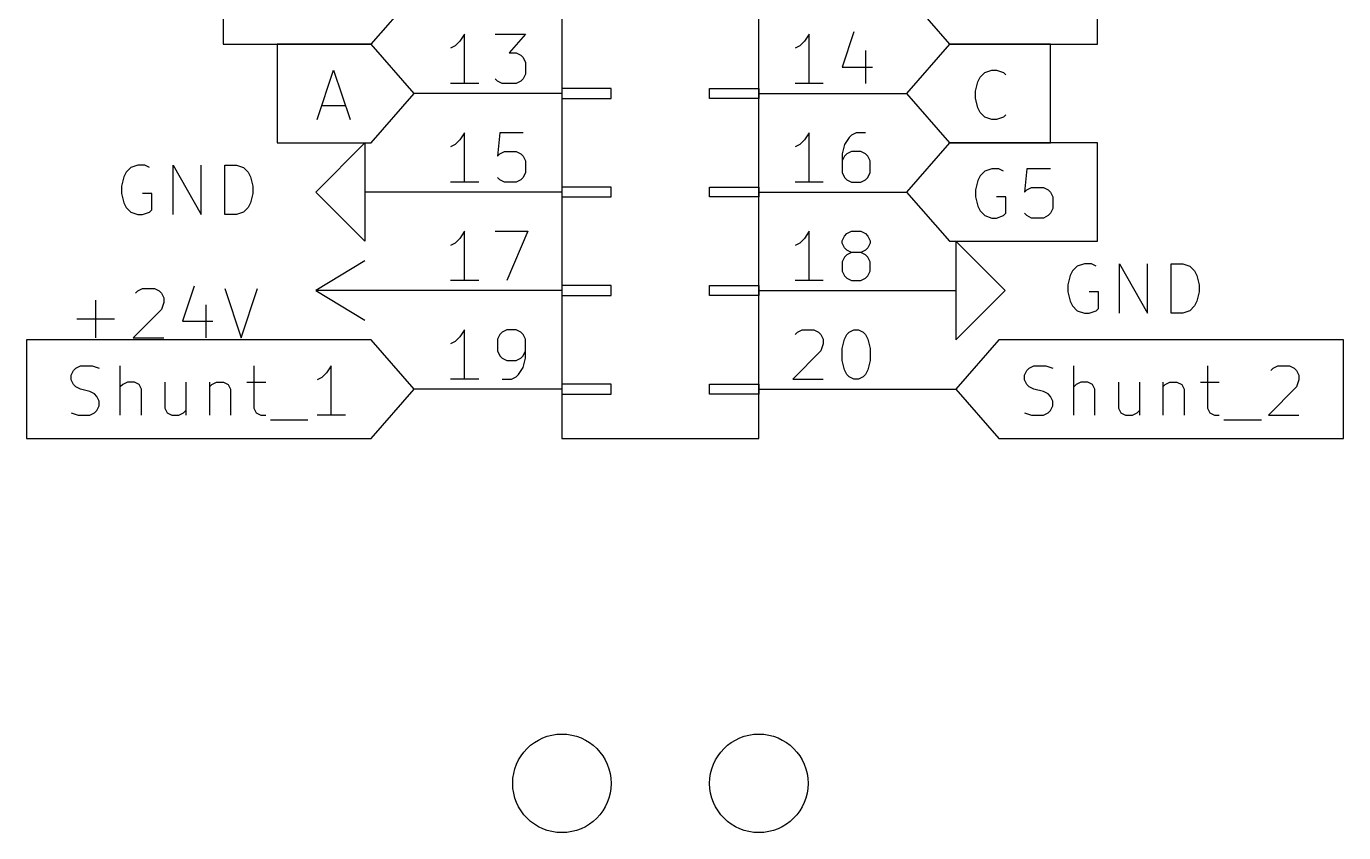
# Model space of a CAD drawing. Extents: x 0.3 to 11.5, y -8.2 to -0.2.
# Drawn here: x 5.556 to 6.894, y -4.25 to -3.432 of the extents above; entities that cross this region are included whole.
import ezdxf

# ---------------------------------------------------------------- set-up
doc = ezdxf.new("R2010")
doc.units = 0
doc.header["$MEASUREMENT"] = 0
doc.layers.add('BLACK', color=7, linetype='CONTINUOUS')

msp = doc.modelspace()

# ---------------------------------------------------------------- linework, layer by layer
at = {"layer": 'BLACK', "linetype": 'CONTINUOUS'}
for p, q in [((6.1, -2.85), (6.1, -3.85)), ((6.3, -3.85), (6.3, -2.85)), ((5.75611, -3.4), (5.75611, -3.45002)), ((5.90625, -3.45002), (5.95, -3.4)), ((6.45, -3.4), (6.49375, -3.45002)), ((6.64389, -3.45002), (6.64389, -3.4)), ((6.39643, -3.4375), (6.38452, -3.47321)), ((6.39643, -3.4375), (6.38452, -3.47321)), ((5.75611, -3.45002), (5.90625, -3.45002)), ((5.90625, -3.44998), (5.81087, -3.44998)), ((5.81087, -3.44998), (5.81087, -3.5)), ((5.95, -3.5), (5.90625, -3.44998)), ((5.99643, -3.44702), (5.99167, -3.45178)), ((5.99643, -3.44702), (5.99167, -3.45178)), ((6.00119, -3.43988), (5.99643, -3.44702)), ((6.00119, -3.43988), (5.99643, -3.44702)), ((6.00119, -3.48988), (6.00119, -3.43988)), ((6.00119, -3.48988), (6.00119, -3.43988)), ((6.03214, -3.43988), (6.06309, -3.43988)), ((6.03214, -3.43988), (6.06309, -3.43988)), ((6.06309, -3.43988), (6.04643, -3.45893)), ((6.06309, -3.43988), (6.04643, -3.45893)), ((6.34643, -3.44702), (6.34167, -3.45178)), ((6.34643, -3.44702), (6.34167, -3.45178)), ((6.35119, -3.43988), (6.34643, -3.44702)), ((6.35119, -3.43988), (6.34643, -3.44702)), ((6.35119, -3.48988), (6.35119, -3.43988)), ((6.35119, -3.48988), (6.35119, -3.43988)), ((6.49375, -3.44998), (6.45, -3.5)), ((6.59628, -3.44998), (6.49375, -3.44998)), ((6.49375, -3.45002), (6.64389, -3.45002)), ((6.59628, -3.5), (6.59628, -3.44998)), ((5.99167, -3.45178), (5.98691, -3.45417)), ((5.99167, -3.45178), (5.98691, -3.45417)), ((6.04643, -3.45893), (6.05357, -3.45893)), ((6.04643, -3.45893), (6.05357, -3.45893)), ((6.05357, -3.45893), (6.05833, -3.46131)), ((6.05357, -3.45893), (6.05833, -3.46131)), ((6.05833, -3.46131), (6.06071, -3.46369)), ((6.05833, -3.46131), (6.06071, -3.46369)), ((6.06071, -3.46369), (6.06309, -3.46845)), ((6.06071, -3.46369), (6.06309, -3.46845)), ((6.34167, -3.45178), (6.33691, -3.45417)), ((6.34167, -3.45178), (6.33691, -3.45417)), ((6.40833, -3.45655), (6.40833, -3.48988)), ((6.40833, -3.45655), (6.40833, -3.48988)), ((5.85154, -3.52638), (5.8682, -3.47638)), ((5.8682, -3.47638), (5.88487, -3.52638)), ((6.06309, -3.46845), (6.06309, -3.48035)), ((6.06309, -3.46845), (6.06309, -3.48035)), ((6.38452, -3.47321), (6.41547, -3.47321)), ((6.38452, -3.47321), (6.41547, -3.47321)), ((6.52941, -3.47876), (6.53655, -3.47638)), ((6.53655, -3.47638), (6.54131, -3.47638)), ((6.54131, -3.47638), (6.54846, -3.47876)), ((6.01548, -3.48988), (5.98691, -3.48988)), ((6.01548, -3.48988), (5.98691, -3.48988)), ((6.03452, -3.4875), (6.03214, -3.48512)), ((6.03452, -3.4875), (6.03214, -3.48512)), ((6.03928, -3.48988), (6.03452, -3.4875)), ((6.03928, -3.48988), (6.03452, -3.4875)), ((6.05357, -3.48988), (6.03928, -3.48988)), ((6.05357, -3.48988), (6.03928, -3.48988)), ((6.05833, -3.4875), (6.05357, -3.48988)), ((6.05833, -3.4875), (6.05357, -3.48988)), ((6.06071, -3.48512), (6.05833, -3.4875)), ((6.06071, -3.48512), (6.05833, -3.4875)), ((6.06309, -3.48035), (6.06071, -3.48512)), ((6.06309, -3.48035), (6.06071, -3.48512)), ((6.36548, -3.48988), (6.33691, -3.48988)), ((6.36548, -3.48988), (6.33691, -3.48988)), ((6.51989, -3.49781), (6.52226, -3.48828)), ((6.52226, -3.48828), (6.52465, -3.48352)), ((6.52465, -3.48352), (6.52941, -3.47876)), ((6.54846, -3.47876), (6.55083, -3.48114)), ((5.81087, -3.5), (5.81087, -3.55002)), ((5.90625, -3.55002), (5.95, -3.5)), ((6.1, -3.5), (5.95, -3.5)), ((6.1, -3.5), (5.95, -3.5)), ((6.1, -3.495), (6.1, -3.505)), ((6.15, -3.495), (6.1, -3.495)), ((6.15, -3.505), (6.15, -3.495)), ((6.25, -3.505), (6.25, -3.495)), ((6.25, -3.495), (6.3, -3.495)), ((6.3, -3.495), (6.3, -3.505)), ((6.3, -3.5), (6.45, -3.5)), ((6.3, -3.5), (6.45, -3.5)), ((6.45, -3.5), (6.49375, -3.55002)), ((6.51989, -3.50495), (6.51989, -3.49781)), ((6.52226, -3.51447), (6.51989, -3.50495)), ((6.59628, -3.55002), (6.59628, -3.5)), ((5.8563, -3.51209), (5.88011, -3.51209)), ((6.1, -3.505), (6.15, -3.505)), ((6.3, -3.505), (6.25, -3.505)), ((6.52465, -3.51924), (6.52226, -3.51447)), ((6.52941, -3.524), (6.52465, -3.51924)), ((6.53655, -3.52638), (6.52941, -3.524)), ((6.54131, -3.52638), (6.53655, -3.52638)), ((6.54846, -3.524), (6.54131, -3.52638)), ((6.55083, -3.52162), (6.54846, -3.524)), ((6.00119, -3.53988), (5.99643, -3.54702)), ((6.00119, -3.53988), (5.99643, -3.54702)), ((6.00119, -3.58988), (6.00119, -3.53988)), ((6.00119, -3.58988), (6.00119, -3.53988)), ((6.0369, -3.53988), (6.03452, -3.56369)), ((6.0369, -3.53988), (6.03452, -3.56369)), ((6.06071, -3.53988), (6.0369, -3.53988)), ((6.06071, -3.53988), (6.0369, -3.53988)), ((6.35119, -3.53988), (6.34643, -3.54702)), ((6.35119, -3.53988), (6.34643, -3.54702)), ((6.35119, -3.58988), (6.35119, -3.53988)), ((6.35119, -3.58988), (6.35119, -3.53988)), ((6.39167, -3.54464), (6.3869, -3.55178)), ((6.39167, -3.54464), (6.3869, -3.55178)), ((6.39405, -3.54226), (6.39167, -3.54464)), ((6.39405, -3.54226), (6.39167, -3.54464)), ((6.39881, -3.53988), (6.39405, -3.54226)), ((6.39881, -3.53988), (6.39405, -3.54226)), ((6.40833, -3.53988), (6.39881, -3.53988)), ((6.40833, -3.53988), (6.39881, -3.53988)), ((5.81087, -3.55002), (5.90625, -3.55002)), ((5.85, -3.6), (5.9, -3.55)), ((5.9, -3.55), (5.9, -3.6)), ((5.99167, -3.55178), (5.98691, -3.55417)), ((5.99167, -3.55178), (5.98691, -3.55417)), ((5.99643, -3.54702), (5.99167, -3.55178)), ((5.99643, -3.54702), (5.99167, -3.55178)), ((6.34167, -3.55178), (6.33691, -3.55417)), ((6.34167, -3.55178), (6.33691, -3.55417)), ((6.34643, -3.54702), (6.34167, -3.55178)), ((6.34643, -3.54702), (6.34167, -3.55178)), ((6.3869, -3.55178), (6.38452, -3.56131)), ((6.3869, -3.55178), (6.38452, -3.56131)), ((6.49375, -3.54998), (6.45, -3.6)), ((6.64389, -3.54998), (6.49375, -3.54998)), ((6.49375, -3.55002), (6.59628, -3.55002)), ((6.64389, -3.6), (6.64389, -3.54998)), ((6.03452, -3.56369), (6.0369, -3.56131)), ((6.03452, -3.56369), (6.0369, -3.56131)), ((6.0369, -3.56131), (6.04167, -3.55893)), ((6.0369, -3.56131), (6.04167, -3.55893)), ((6.04167, -3.55893), (6.05357, -3.55893)), ((6.04167, -3.55893), (6.05357, -3.55893)), ((6.05357, -3.55893), (6.05833, -3.56131)), ((6.05357, -3.55893), (6.05833, -3.56131)), ((6.05833, -3.56131), (6.06071, -3.56369)), ((6.05833, -3.56131), (6.06071, -3.56369)), ((6.06071, -3.56369), (6.06309, -3.56845)), ((6.06071, -3.56369), (6.06309, -3.56845)), ((6.06309, -3.56845), (6.06309, -3.58035)), ((6.06309, -3.56845), (6.06309, -3.58035)), ((6.38452, -3.56131), (6.38452, -3.58035)), ((6.38452, -3.56131), (6.38452, -3.58035)), ((6.3869, -3.56369), (6.38452, -3.56845)), ((6.3869, -3.56369), (6.38452, -3.56845)), ((6.38928, -3.56131), (6.3869, -3.56369)), ((6.38928, -3.56131), (6.3869, -3.56369)), ((6.39405, -3.55893), (6.38928, -3.56131)), ((6.39405, -3.55893), (6.38928, -3.56131)), ((6.40357, -3.55893), (6.39405, -3.55893)), ((6.40357, -3.55893), (6.39405, -3.55893)), ((6.40833, -3.56131), (6.40357, -3.55893)), ((6.40833, -3.56131), (6.40357, -3.55893)), ((6.41071, -3.56369), (6.40833, -3.56131)), ((6.41071, -3.56369), (6.40833, -3.56131)), ((6.41309, -3.56845), (6.41071, -3.56369)), ((6.41309, -3.56845), (6.41071, -3.56369)), ((6.41309, -3.58035), (6.41309, -3.56845)), ((6.41309, -3.58035), (6.41309, -3.56845)), ((5.65514, -3.58471), (5.65276, -3.59423)), ((5.65514, -3.58471), (5.65276, -3.59423)), ((5.65752, -3.57995), (5.65514, -3.58471)), ((5.65752, -3.57995), (5.65514, -3.58471)), ((5.66229, -3.57519), (5.65752, -3.57995)), ((5.66229, -3.57519), (5.65752, -3.57995)), ((5.66943, -3.5728), (5.66229, -3.57519)), ((5.66943, -3.5728), (5.66229, -3.57519)), ((5.67657, -3.5728), (5.66943, -3.5728)), ((5.67657, -3.5728), (5.66943, -3.5728)), ((5.68133, -3.57519), (5.67657, -3.5728)), ((5.68133, -3.57519), (5.67657, -3.5728)), ((5.70514, -3.6228), (5.70514, -3.5728)), ((5.70514, -3.5728), (5.73371, -3.6228)), ((5.70514, -3.6228), (5.70514, -3.5728)), ((5.70514, -3.5728), (5.73371, -3.6228)), ((5.73371, -3.6228), (5.73371, -3.5728)), ((5.73371, -3.6228), (5.73371, -3.5728)), ((5.75752, -3.6228), (5.75752, -3.5728)), ((5.75752, -3.5728), (5.76943, -3.5728)), ((5.75752, -3.6228), (5.75752, -3.5728)), ((5.75752, -3.5728), (5.76943, -3.5728)), ((5.76943, -3.5728), (5.77657, -3.57519)), ((5.76943, -3.5728), (5.77657, -3.57519)), ((5.77657, -3.57519), (5.78133, -3.57995)), ((5.77657, -3.57519), (5.78133, -3.57995)), ((5.78133, -3.57995), (5.78372, -3.58471)), ((5.78133, -3.57995), (5.78372, -3.58471)), ((5.78372, -3.58471), (5.78609, -3.59423)), ((5.78372, -3.58471), (5.78609, -3.59423)), ((6.0369, -3.5875), (6.03452, -3.58512)), ((6.0369, -3.5875), (6.03452, -3.58512)), ((6.06071, -3.58512), (6.05833, -3.5875)), ((6.06071, -3.58512), (6.05833, -3.5875)), ((6.06309, -3.58035), (6.06071, -3.58512)), ((6.06309, -3.58035), (6.06071, -3.58512)), ((6.38452, -3.58035), (6.3869, -3.58512)), ((6.38452, -3.58035), (6.3869, -3.58512)), ((6.3869, -3.58512), (6.38928, -3.5875)), ((6.3869, -3.58512), (6.38928, -3.5875)), ((6.40833, -3.5875), (6.41071, -3.58512)), ((6.40833, -3.5875), (6.41071, -3.58512)), ((6.41071, -3.58512), (6.41309, -3.58035)), ((6.41071, -3.58512), (6.41309, -3.58035)), ((6.52465, -3.58352), (6.52226, -3.58828)), ((6.52941, -3.57876), (6.52465, -3.58352)), ((6.53655, -3.57638), (6.52941, -3.57876)), ((6.54369, -3.57638), (6.53655, -3.57638)), ((6.54846, -3.57876), (6.54369, -3.57638)), ((6.57226, -3.57638), (6.56989, -3.60019)), ((6.59607, -3.57638), (6.57226, -3.57638)), ((5.65276, -3.59423), (5.65276, -3.60137)), ((5.65276, -3.59423), (5.65276, -3.60137)), ((5.78609, -3.59423), (5.78609, -3.60137)), ((5.78609, -3.59423), (5.78609, -3.60137)), ((6.01548, -3.58988), (5.98691, -3.58988)), ((6.01548, -3.58988), (5.98691, -3.58988)), ((6.04167, -3.58988), (6.0369, -3.5875)), ((6.04167, -3.58988), (6.0369, -3.5875)), ((6.05357, -3.58988), (6.04167, -3.58988)), ((6.05357, -3.58988), (6.04167, -3.58988)), ((6.05833, -3.5875), (6.05357, -3.58988)), ((6.05833, -3.5875), (6.05357, -3.58988)), ((6.1, -3.595), (6.1, -3.605)), ((6.15, -3.595), (6.1, -3.595)), ((6.15, -3.605), (6.15, -3.595)), ((6.25, -3.605), (6.25, -3.595)), ((6.25, -3.595), (6.3, -3.595)), ((6.3, -3.595), (6.3, -3.605)), ((6.36548, -3.58988), (6.33691, -3.58988)), ((6.36548, -3.58988), (6.33691, -3.58988)), ((6.38928, -3.5875), (6.39405, -3.58988)), ((6.38928, -3.5875), (6.39405, -3.58988)), ((6.39405, -3.58988), (6.40357, -3.58988)), ((6.39405, -3.58988), (6.40357, -3.58988)), ((6.40357, -3.58988), (6.40833, -3.5875)), ((6.40357, -3.58988), (6.40833, -3.5875)), ((6.52226, -3.58828), (6.51989, -3.59781)), ((6.51989, -3.59781), (6.51989, -3.60495)), ((6.56989, -3.60019), (6.57226, -3.59781)), ((6.57226, -3.59781), (6.57703, -3.59543)), ((6.57703, -3.59543), (6.58893, -3.59543)), ((6.58893, -3.59543), (6.59369, -3.59781)), ((6.59369, -3.59781), (6.59607, -3.60019)), ((5.65276, -3.60137), (5.65514, -3.6109)), ((5.65276, -3.60137), (5.65514, -3.6109)), ((5.65514, -3.6109), (5.65752, -3.61566)), ((5.65514, -3.6109), (5.65752, -3.61566)), ((5.68371, -3.60137), (5.67419, -3.60137)), ((5.68371, -3.60137), (5.67419, -3.60137)), ((5.68371, -3.61804), (5.68371, -3.60137)), ((5.68371, -3.61804), (5.68371, -3.60137)), ((5.78372, -3.6109), (5.78133, -3.61566)), ((5.78372, -3.6109), (5.78133, -3.61566)), ((5.78609, -3.60137), (5.78372, -3.6109)), ((5.78609, -3.60137), (5.78372, -3.6109)), ((5.9, -3.65), (5.85, -3.6)), ((5.95, -3.6), (5.9, -3.6)), ((5.9, -3.6), (5.9, -3.65)), ((6.1, -3.6), (5.95, -3.6)), ((6.1, -3.6), (5.95, -3.6)), ((6.1, -3.605), (6.15, -3.605)), ((6.3, -3.605), (6.25, -3.605)), ((6.3, -3.6), (6.45, -3.6)), ((6.3, -3.6), (6.45, -3.6)), ((6.45, -3.6), (6.49375, -3.65002)), ((6.51989, -3.60495), (6.52226, -3.61447)), ((6.55083, -3.60495), (6.54131, -3.60495)), ((6.55083, -3.62162), (6.55083, -3.60495)), ((6.59607, -3.60019), (6.59846, -3.60495)), ((6.59846, -3.60495), (6.59846, -3.61685)), ((6.64389, -3.65002), (6.64389, -3.6)), ((5.65752, -3.61566), (5.66229, -3.62043)), ((5.65752, -3.61566), (5.66229, -3.62043)), ((5.66229, -3.62043), (5.66943, -3.6228)), ((5.66229, -3.62043), (5.66943, -3.6228)), ((5.66943, -3.6228), (5.67419, -3.6228)), ((5.66943, -3.6228), (5.67419, -3.6228)), ((5.67419, -3.6228), (5.68133, -3.62043)), ((5.67419, -3.6228), (5.68133, -3.62043)), ((5.68133, -3.62043), (5.68371, -3.61804)), ((5.68133, -3.62043), (5.68371, -3.61804)), ((5.76943, -3.6228), (5.75752, -3.6228)), ((5.76943, -3.6228), (5.75752, -3.6228)), ((5.77657, -3.62043), (5.76943, -3.6228)), ((5.77657, -3.62043), (5.76943, -3.6228)), ((5.78133, -3.61566), (5.77657, -3.62043)), ((5.78133, -3.61566), (5.77657, -3.62043)), ((6.52226, -3.61447), (6.52465, -3.61924)), ((6.52465, -3.61924), (6.52941, -3.624)), ((6.52941, -3.624), (6.53655, -3.62638)), ((6.54131, -3.62638), (6.54846, -3.624)), ((6.54846, -3.624), (6.55083, -3.62162)), ((6.57226, -3.624), (6.56989, -3.62162)), ((6.57703, -3.62638), (6.57226, -3.624)), ((6.59369, -3.624), (6.58893, -3.62638)), ((6.59607, -3.62162), (6.59369, -3.624)), ((6.59846, -3.61685), (6.59607, -3.62162)), ((6.53655, -3.62638), (6.54131, -3.62638)), ((6.58893, -3.62638), (6.57703, -3.62638)), ((5.99167, -3.65178), (5.98691, -3.65417)), ((5.99167, -3.65178), (5.98691, -3.65417)), ((5.99643, -3.64702), (5.99167, -3.65178)), ((5.99643, -3.64702), (5.99167, -3.65178)), ((6.00119, -3.63988), (5.99643, -3.64702)), ((6.00119, -3.63988), (5.99643, -3.64702)), ((6.00119, -3.68988), (6.00119, -3.63988)), ((6.00119, -3.68988), (6.00119, -3.63988)), ((6.03214, -3.63988), (6.06547, -3.63988)), ((6.03214, -3.63988), (6.06547, -3.63988)), ((6.06547, -3.63988), (6.04405, -3.68988)), ((6.06547, -3.63988), (6.04405, -3.68988)), ((6.34167, -3.65178), (6.33691, -3.65417)), ((6.34167, -3.65178), (6.33691, -3.65417)), ((6.34643, -3.64702), (6.34167, -3.65178)), ((6.34643, -3.64702), (6.34167, -3.65178)), ((6.35119, -3.63988), (6.34643, -3.64702)), ((6.35119, -3.63988), (6.34643, -3.64702)), ((6.35119, -3.68988), (6.35119, -3.63988)), ((6.35119, -3.68988), (6.35119, -3.63988)), ((6.38452, -3.6494), (6.3869, -3.64464)), ((6.38452, -3.6494), (6.3869, -3.64464)), ((6.38452, -3.65178), (6.38452, -3.6494)), ((6.38452, -3.65178), (6.38452, -3.6494)), ((6.3869, -3.65655), (6.38452, -3.65178)), ((6.3869, -3.65655), (6.38452, -3.65178)), ((6.3869, -3.64464), (6.38928, -3.64226)), ((6.3869, -3.64464), (6.38928, -3.64226)), ((6.38928, -3.64226), (6.39405, -3.63988)), ((6.38928, -3.64226), (6.39405, -3.63988)), ((6.39405, -3.63988), (6.40357, -3.63988)), ((6.39405, -3.63988), (6.40357, -3.63988)), ((6.40357, -3.63988), (6.40833, -3.64226)), ((6.40357, -3.63988), (6.40833, -3.64226)), ((6.40833, -3.64226), (6.41071, -3.64464)), ((6.40833, -3.64226), (6.41071, -3.64464)), ((6.41071, -3.64464), (6.41309, -3.6494)), ((6.41071, -3.64464), (6.41309, -3.6494)), ((6.41309, -3.65178), (6.41071, -3.65655)), ((6.41309, -3.65178), (6.41071, -3.65655)), ((6.41309, -3.6494), (6.41309, -3.65178)), ((6.41309, -3.6494), (6.41309, -3.65178)), ((6.49375, -3.65002), (6.64389, -3.65002)), ((6.55, -3.7), (6.5, -3.65)), ((6.5, -3.65), (6.5, -3.7)), ((6.38928, -3.65893), (6.3869, -3.65655)), ((6.38928, -3.65893), (6.3869, -3.65655)), ((6.38928, -3.66369), (6.3869, -3.66607)), ((6.38928, -3.66369), (6.3869, -3.66607)), ((6.39405, -3.66131), (6.38928, -3.65893)), ((6.39405, -3.66131), (6.38928, -3.65893)), ((6.39405, -3.66131), (6.38928, -3.66369)), ((6.39405, -3.66131), (6.38928, -3.66369)), ((6.40357, -3.66131), (6.39405, -3.66131)), ((6.40357, -3.66131), (6.39405, -3.66131)), ((6.40833, -3.65893), (6.40357, -3.66131)), ((6.40833, -3.65893), (6.40357, -3.66131)), ((6.40833, -3.66369), (6.40357, -3.66131)), ((6.40833, -3.66369), (6.40357, -3.66131)), ((6.41071, -3.65655), (6.40833, -3.65893)), ((6.41071, -3.65655), (6.40833, -3.65893)), ((6.41071, -3.66607), (6.40833, -3.66369)), ((6.41071, -3.66607), (6.40833, -3.66369)), ((5.9, -3.67), (5.85, -3.7)), ((6.3869, -3.66607), (6.38452, -3.67083)), ((6.3869, -3.66607), (6.38452, -3.67083)), ((6.38452, -3.67083), (6.38452, -3.68035)), ((6.38452, -3.67083), (6.38452, -3.68035)), ((6.41309, -3.67083), (6.41071, -3.66607)), ((6.41309, -3.67083), (6.41071, -3.66607)), ((6.41309, -3.68035), (6.41309, -3.67083)), ((6.41309, -3.68035), (6.41309, -3.67083)), ((6.62343, -3.67519), (6.61866, -3.67995)), ((6.62343, -3.67519), (6.61866, -3.67995)), ((6.63057, -3.6728), (6.62343, -3.67519)), ((6.63057, -3.6728), (6.62343, -3.67519)), ((6.63771, -3.6728), (6.63057, -3.6728)), ((6.63771, -3.6728), (6.63057, -3.6728)), ((6.64247, -3.67519), (6.63771, -3.6728)), ((6.64247, -3.67519), (6.63771, -3.6728)), ((6.66628, -3.7228), (6.66628, -3.6728)), ((6.66628, -3.6728), (6.69485, -3.7228)), ((6.66628, -3.7228), (6.66628, -3.6728)), ((6.66628, -3.6728), (6.69485, -3.7228)), ((6.69485, -3.7228), (6.69485, -3.6728)), ((6.69485, -3.7228), (6.69485, -3.6728)), ((6.71866, -3.7228), (6.71866, -3.6728)), ((6.71866, -3.6728), (6.73057, -3.6728)), ((6.71866, -3.7228), (6.71866, -3.6728)), ((6.71866, -3.6728), (6.73057, -3.6728)), ((6.73057, -3.6728), (6.73771, -3.67519)), ((6.73057, -3.6728), (6.73771, -3.67519)), ((6.73771, -3.67519), (6.74247, -3.67995)), ((6.73771, -3.67519), (6.74247, -3.67995)), ((6.01548, -3.68988), (5.98691, -3.68988)), ((6.01548, -3.68988), (5.98691, -3.68988)), ((6.36548, -3.68988), (6.33691, -3.68988)), ((6.36548, -3.68988), (6.33691, -3.68988)), ((6.38452, -3.68035), (6.3869, -3.68512)), ((6.38452, -3.68035), (6.3869, -3.68512)), ((6.3869, -3.68512), (6.38928, -3.6875)), ((6.3869, -3.68512), (6.38928, -3.6875)), ((6.38928, -3.6875), (6.39405, -3.68988)), ((6.38928, -3.6875), (6.39405, -3.68988)), ((6.39405, -3.68988), (6.40357, -3.68988)), ((6.39405, -3.68988), (6.40357, -3.68988)), ((6.40357, -3.68988), (6.40833, -3.6875)), ((6.40357, -3.68988), (6.40833, -3.6875)), ((6.40833, -3.6875), (6.41071, -3.68512)), ((6.40833, -3.6875), (6.41071, -3.68512)), ((6.41071, -3.68512), (6.41309, -3.68035)), ((6.41071, -3.68512), (6.41309, -3.68035)), ((6.61628, -3.68471), (6.6139, -3.69423)), ((6.61628, -3.68471), (6.6139, -3.69423)), ((6.61866, -3.67995), (6.61628, -3.68471)), ((6.61866, -3.67995), (6.61628, -3.68471)), ((6.74247, -3.67995), (6.74485, -3.68471)), ((6.74247, -3.67995), (6.74485, -3.68471)), ((6.74485, -3.68471), (6.74723, -3.69423)), ((6.74485, -3.68471), (6.74723, -3.69423)), ((5.66705, -3.70257), (5.66943, -3.70019)), ((5.66705, -3.70257), (5.66943, -3.70019)), ((5.66943, -3.70019), (5.67419, -3.6978)), ((5.66943, -3.70019), (5.67419, -3.6978)), ((5.67419, -3.6978), (5.6861, -3.6978)), ((5.67419, -3.6978), (5.6861, -3.6978)), ((5.6861, -3.6978), (5.69086, -3.70019)), ((5.6861, -3.6978), (5.69086, -3.70019)), ((5.69086, -3.70019), (5.69324, -3.70257)), ((5.69086, -3.70019), (5.69324, -3.70257)), ((5.69324, -3.70257), (5.69562, -3.70733)), ((5.69324, -3.70257), (5.69562, -3.70733)), ((5.72657, -3.69543), (5.71467, -3.73114)), ((5.72657, -3.69543), (5.71467, -3.73114)), ((5.75752, -3.6978), (5.77419, -3.7478)), ((5.75752, -3.6978), (5.77419, -3.7478)), ((5.77419, -3.7478), (5.79086, -3.6978)), ((5.77419, -3.7478), (5.79086, -3.6978)), ((5.95, -3.7), (5.85, -3.7)), ((5.85, -3.7), (5.9, -3.73)), ((6.1, -3.7), (5.95, -3.7)), ((6.1, -3.7), (5.95, -3.7)), ((6.1, -3.695), (6.1, -3.705)), ((6.15, -3.695), (6.1, -3.695)), ((6.1, -3.705), (6.15, -3.705)), ((6.15, -3.705), (6.15, -3.695)), ((6.25, -3.705), (6.25, -3.695)), ((6.25, -3.695), (6.3, -3.695)), ((6.3, -3.705), (6.25, -3.705)), ((6.3, -3.695), (6.3, -3.705)), ((6.3, -3.7), (6.45, -3.7)), ((6.3, -3.7), (6.45, -3.7)), ((6.45, -3.7), (6.5, -3.7)), ((6.5, -3.7), (6.5, -3.75)), ((6.5, -3.75), (6.55, -3.7)), ((6.6139, -3.69423), (6.6139, -3.70137)), ((6.6139, -3.69423), (6.6139, -3.70137)), ((6.6139, -3.70137), (6.61628, -3.7109)), ((6.6139, -3.70137), (6.61628, -3.7109)), ((6.64485, -3.70137), (6.63533, -3.70137)), ((6.64485, -3.70137), (6.63533, -3.70137)), ((6.64485, -3.71804), (6.64485, -3.70137)), ((6.64485, -3.71804), (6.64485, -3.70137)), ((6.74723, -3.70137), (6.74485, -3.7109)), ((6.74723, -3.70137), (6.74485, -3.7109)), ((6.74723, -3.69423), (6.74723, -3.70137)), ((6.74723, -3.69423), (6.74723, -3.70137)), ((5.62657, -3.7478), (5.62657, -3.70971)), ((5.62657, -3.7478), (5.62657, -3.70971)), ((5.69562, -3.71209), (5.69324, -3.71923)), ((5.69562, -3.71209), (5.69324, -3.71923)), ((5.69562, -3.70733), (5.69562, -3.71209)), ((5.69562, -3.70733), (5.69562, -3.71209)), ((5.73848, -3.71447), (5.73848, -3.7478)), ((5.73848, -3.71447), (5.73848, -3.7478)), ((6.61628, -3.7109), (6.61866, -3.71566)), ((6.61628, -3.7109), (6.61866, -3.71566)), ((6.61866, -3.71566), (6.62343, -3.72043)), ((6.61866, -3.71566), (6.62343, -3.72043)), ((6.64247, -3.72043), (6.64485, -3.71804)), ((6.64247, -3.72043), (6.64485, -3.71804)), ((6.74247, -3.71566), (6.73771, -3.72043)), ((6.74247, -3.71566), (6.73771, -3.72043)), ((6.74485, -3.7109), (6.74247, -3.71566)), ((6.74485, -3.7109), (6.74247, -3.71566)), ((5.60752, -3.72876), (5.64562, -3.72876)), ((5.60752, -3.72876), (5.64562, -3.72876)), ((5.69324, -3.71923), (5.66467, -3.7478)), ((5.69324, -3.71923), (5.66467, -3.7478)), ((5.71467, -3.73114), (5.74562, -3.73114)), ((5.71467, -3.73114), (5.74562, -3.73114)), ((6.62343, -3.72043), (6.63057, -3.7228)), ((6.62343, -3.72043), (6.63057, -3.7228)), ((6.63057, -3.7228), (6.63533, -3.7228)), ((6.63057, -3.7228), (6.63533, -3.7228)), ((6.63533, -3.7228), (6.64247, -3.72043)), ((6.63533, -3.7228), (6.64247, -3.72043)), ((6.73057, -3.7228), (6.71866, -3.7228)), ((6.73057, -3.7228), (6.71866, -3.7228)), ((6.73771, -3.72043), (6.73057, -3.7228)), ((6.73771, -3.72043), (6.73057, -3.7228)), ((6.00119, -3.73988), (5.99643, -3.74702)), ((6.00119, -3.73988), (5.99643, -3.74702)), ((6.00119, -3.78988), (6.00119, -3.73988)), ((6.00119, -3.78988), (6.00119, -3.73988)), ((6.0369, -3.74464), (6.03452, -3.7494)), ((6.0369, -3.74464), (6.03452, -3.7494)), ((6.03928, -3.74226), (6.0369, -3.74464)), ((6.03928, -3.74226), (6.0369, -3.74464)), ((6.04405, -3.73988), (6.03928, -3.74226)), ((6.04405, -3.73988), (6.03928, -3.74226)), ((6.05357, -3.73988), (6.04405, -3.73988)), ((6.05357, -3.73988), (6.04405, -3.73988)), ((6.05833, -3.74226), (6.05357, -3.73988)), ((6.05833, -3.74226), (6.05357, -3.73988)), ((6.06071, -3.74464), (6.05833, -3.74226)), ((6.06071, -3.74464), (6.05833, -3.74226)), ((6.06309, -3.7494), (6.06071, -3.74464)), ((6.06309, -3.7494), (6.06071, -3.74464)), ((6.33691, -3.74464), (6.33928, -3.74226)), ((6.33691, -3.74464), (6.33928, -3.74226)), ((6.33928, -3.74226), (6.34405, -3.73988)), ((6.33928, -3.74226), (6.34405, -3.73988)), ((6.34405, -3.73988), (6.35595, -3.73988)), ((6.34405, -3.73988), (6.35595, -3.73988)), ((6.35595, -3.73988), (6.36071, -3.74226)), ((6.35595, -3.73988), (6.36071, -3.74226)), ((6.36071, -3.74226), (6.36309, -3.74464)), ((6.36071, -3.74226), (6.36309, -3.74464)), ((6.36309, -3.74464), (6.36548, -3.7494)), ((6.36309, -3.74464), (6.36548, -3.7494)), ((6.3869, -3.7494), (6.38928, -3.74464)), ((6.3869, -3.7494), (6.38928, -3.74464)), ((6.38928, -3.74464), (6.39167, -3.74226)), ((6.38928, -3.74464), (6.39167, -3.74226)), ((6.39167, -3.74226), (6.39643, -3.73988)), ((6.39167, -3.74226), (6.39643, -3.73988)), ((6.39643, -3.73988), (6.40119, -3.73988)), ((6.39643, -3.73988), (6.40119, -3.73988)), ((6.40119, -3.73988), (6.40595, -3.74226)), ((6.40119, -3.73988), (6.40595, -3.74226)), ((6.40595, -3.74226), (6.40833, -3.74464)), ((6.40595, -3.74226), (6.40833, -3.74464)), ((6.40833, -3.74464), (6.41071, -3.7494)), ((6.40833, -3.74464), (6.41071, -3.7494)), ((5.90625, -3.74998), (5.55611, -3.74998)), ((5.55611, -3.74998), (5.55611, -3.8)), ((5.66467, -3.7478), (5.69562, -3.7478)), ((5.66467, -3.7478), (5.69562, -3.7478)), ((5.95, -3.8), (5.90625, -3.74998)), ((5.99167, -3.75178), (5.98691, -3.75417)), ((5.99167, -3.75178), (5.98691, -3.75417)), ((5.99643, -3.74702), (5.99167, -3.75178)), ((5.99643, -3.74702), (5.99167, -3.75178)), ((6.03452, -3.7494), (6.03452, -3.76131)), ((6.03452, -3.7494), (6.03452, -3.76131)), ((6.06309, -3.76845), (6.06309, -3.7494)), ((6.06309, -3.76845), (6.06309, -3.7494)), ((6.36548, -3.75417), (6.36309, -3.76131)), ((6.36548, -3.75417), (6.36309, -3.76131)), ((6.36548, -3.7494), (6.36548, -3.75417)), ((6.36548, -3.7494), (6.36548, -3.75417)), ((6.38452, -3.75893), (6.3869, -3.7494)), ((6.38452, -3.75893), (6.3869, -3.7494)), ((6.38452, -3.77083), (6.38452, -3.75893)), ((6.38452, -3.77083), (6.38452, -3.75893)), ((6.41071, -3.7494), (6.41309, -3.75893)), ((6.41071, -3.7494), (6.41309, -3.75893)), ((6.41309, -3.75893), (6.41309, -3.77083)), ((6.41309, -3.75893), (6.41309, -3.77083)), ((6.54375, -3.74998), (6.5, -3.8)), ((6.89389, -3.74998), (6.54375, -3.74998)), ((6.89389, -3.8), (6.89389, -3.74998)), ((6.03452, -3.76131), (6.0369, -3.76607)), ((6.03452, -3.76131), (6.0369, -3.76607)), ((6.0369, -3.76607), (6.03928, -3.76845)), ((6.0369, -3.76607), (6.03928, -3.76845)), ((6.03928, -3.76845), (6.04405, -3.77083)), ((6.03928, -3.76845), (6.04405, -3.77083)), ((6.04405, -3.77083), (6.05357, -3.77083)), ((6.04405, -3.77083), (6.05357, -3.77083)), ((6.05357, -3.77083), (6.05833, -3.76845)), ((6.05357, -3.77083), (6.05833, -3.76845)), ((6.05833, -3.76845), (6.06071, -3.76607)), ((6.05833, -3.76845), (6.06071, -3.76607)), ((6.06071, -3.76607), (6.06309, -3.76131)), ((6.06071, -3.76607), (6.06309, -3.76131)), ((6.06071, -3.77797), (6.06309, -3.76845)), ((6.06071, -3.77797), (6.06309, -3.76845)), ((6.36309, -3.76131), (6.33452, -3.78988)), ((6.36309, -3.76131), (6.33452, -3.78988)), ((6.3869, -3.78035), (6.38452, -3.77083)), ((6.3869, -3.78035), (6.38452, -3.77083)), ((6.41309, -3.77083), (6.41071, -3.78035)), ((6.41309, -3.77083), (6.41071, -3.78035)), ((5.60155, -3.7859), (5.60393, -3.78114)), ((5.60155, -3.79067), (5.60155, -3.7859)), ((5.60393, -3.78114), (5.60631, -3.77876)), ((5.60631, -3.77876), (5.61107, -3.77638)), ((5.61107, -3.77638), (5.62298, -3.77638)), ((5.62298, -3.77638), (5.63012, -3.77876)), ((5.65155, -3.82638), (5.65155, -3.77638)), ((5.78726, -3.77638), (5.78726, -3.81924)), ((5.86107, -3.78352), (5.8563, -3.78828)), ((5.86583, -3.77638), (5.86107, -3.78352)), ((5.86583, -3.82638), (5.86583, -3.77638)), ((6.05357, -3.7875), (6.05595, -3.78512)), ((6.05357, -3.7875), (6.05595, -3.78512)), ((6.05595, -3.78512), (6.06071, -3.77797)), ((6.05595, -3.78512), (6.06071, -3.77797)), ((6.38928, -3.78512), (6.3869, -3.78035)), ((6.38928, -3.78512), (6.3869, -3.78035)), ((6.39167, -3.7875), (6.38928, -3.78512)), ((6.39167, -3.7875), (6.38928, -3.78512)), ((6.40833, -3.78512), (6.40595, -3.7875)), ((6.40833, -3.78512), (6.40595, -3.7875)), ((6.41071, -3.78035), (6.40833, -3.78512)), ((6.41071, -3.78035), (6.40833, -3.78512)), ((6.56989, -3.7859), (6.57226, -3.78114)), ((6.56989, -3.79067), (6.56989, -3.7859)), ((6.57226, -3.78114), (6.57465, -3.77876)), ((6.57465, -3.77876), (6.57941, -3.77638)), ((6.57941, -3.77638), (6.59131, -3.77638)), ((6.59131, -3.77638), (6.59846, -3.77876)), ((6.61988, -3.82638), (6.61988, -3.77638)), ((6.75559, -3.77638), (6.75559, -3.81924)), ((6.81988, -3.78114), (6.82226, -3.77876)), ((6.82226, -3.77876), (6.82702, -3.77638)), ((6.82702, -3.77638), (6.83893, -3.77638)), ((6.83893, -3.77638), (6.84369, -3.77876)), ((6.84369, -3.77876), (6.84607, -3.78114)), ((6.84607, -3.78114), (6.84845, -3.7859)), ((6.84845, -3.7859), (6.84845, -3.79067)), ((5.60393, -3.79543), (5.60155, -3.79067)), ((5.60631, -3.79781), (5.60393, -3.79543)), ((5.61107, -3.80019), (5.60631, -3.79781)), ((5.65393, -3.79543), (5.65155, -3.79781)), ((5.65869, -3.79305), (5.65393, -3.79543)), ((5.66583, -3.79305), (5.65869, -3.79305)), ((5.67059, -3.79543), (5.66583, -3.79305)), ((5.67298, -3.80019), (5.67059, -3.79543)), ((5.69678, -3.79305), (5.69678, -3.81924)), ((5.71821, -3.79305), (5.71821, -3.82638)), ((5.74202, -3.79305), (5.74202, -3.82638)), ((5.74202, -3.79781), (5.7444, -3.79543)), ((5.7444, -3.79543), (5.74917, -3.79305)), ((5.74917, -3.79305), (5.75631, -3.79305)), ((5.75631, -3.79305), (5.76107, -3.79543)), ((5.76107, -3.79543), (5.76345, -3.80019)), ((5.78011, -3.79305), (5.79916, -3.79305)), ((5.8563, -3.78828), (5.85154, -3.79067)), ((6.01548, -3.78988), (5.98691, -3.78988)), ((6.01548, -3.78988), (5.98691, -3.78988)), ((6.03928, -3.78988), (6.04881, -3.78988)), ((6.03928, -3.78988), (6.04881, -3.78988)), ((6.04881, -3.78988), (6.05357, -3.7875)), ((6.04881, -3.78988), (6.05357, -3.7875)), ((6.1, -3.795), (6.1, -3.805)), ((6.15, -3.795), (6.1, -3.795)), ((6.15, -3.805), (6.15, -3.795)), ((6.25, -3.805), (6.25, -3.795)), ((6.25, -3.795), (6.3, -3.795)), ((6.3, -3.795), (6.3, -3.805)), ((6.33452, -3.78988), (6.36548, -3.78988)), ((6.33452, -3.78988), (6.36548, -3.78988)), ((6.39643, -3.78988), (6.39167, -3.7875)), ((6.39643, -3.78988), (6.39167, -3.7875)), ((6.40119, -3.78988), (6.39643, -3.78988)), ((6.40119, -3.78988), (6.39643, -3.78988)), ((6.40595, -3.7875), (6.40119, -3.78988)), ((6.40595, -3.7875), (6.40119, -3.78988)), ((6.57226, -3.79543), (6.56989, -3.79067)), ((6.57465, -3.79781), (6.57226, -3.79543)), ((6.57941, -3.80019), (6.57465, -3.79781)), ((6.62226, -3.79543), (6.61988, -3.79781)), ((6.62703, -3.79305), (6.62226, -3.79543)), ((6.63417, -3.79305), (6.62703, -3.79305)), ((6.63893, -3.79543), (6.63417, -3.79305)), ((6.64131, -3.80019), (6.63893, -3.79543)), ((6.66512, -3.79305), (6.66512, -3.81924)), ((6.68655, -3.79305), (6.68655, -3.82638)), ((6.71035, -3.79305), (6.71035, -3.82638)), ((6.71035, -3.79781), (6.71274, -3.79543)), ((6.71274, -3.79543), (6.7175, -3.79305)), ((6.7175, -3.79305), (6.72464, -3.79305)), ((6.72464, -3.79305), (6.7294, -3.79543)), ((6.7294, -3.79543), (6.73178, -3.80019)), ((6.74845, -3.79305), (6.7675, -3.79305)), ((6.84607, -3.79781), (6.8175, -3.82638)), ((6.84845, -3.79067), (6.84607, -3.79781)), ((5.55611, -3.8), (5.55611, -3.85002)), ((5.6206, -3.80257), (5.61107, -3.80019)), ((5.62536, -3.80495), (5.6206, -3.80257)), ((5.62774, -3.80733), (5.62536, -3.80495)), ((5.63012, -3.81209), (5.62774, -3.80733)), ((5.63012, -3.81685), (5.63012, -3.81209)), ((5.67298, -3.82638), (5.67298, -3.80019)), ((5.76345, -3.80019), (5.76345, -3.82638)), ((5.90625, -3.85002), (5.95, -3.8)), ((6.1, -3.8), (5.95, -3.8)), ((6.1, -3.8), (5.95, -3.8)), ((6.1, -3.805), (6.15, -3.805)), ((6.3, -3.805), (6.25, -3.805)), ((6.3, -3.8), (6.45, -3.8)), ((6.3, -3.8), (6.45, -3.8)), ((6.45, -3.8), (6.5, -3.8)), ((6.5, -3.8), (6.54375, -3.85002)), ((6.58893, -3.80257), (6.57941, -3.80019)), ((6.59369, -3.80495), (6.58893, -3.80257)), ((6.59607, -3.80733), (6.59369, -3.80495)), ((6.59846, -3.81209), (6.59607, -3.80733)), ((6.59846, -3.81685), (6.59846, -3.81209)), ((6.64131, -3.82638), (6.64131, -3.80019)), ((6.73178, -3.80019), (6.73178, -3.82638)), ((6.89389, -3.85002), (6.89389, -3.8)), ((5.60155, -3.824), (5.60869, -3.82638)), ((5.6206, -3.82638), (5.62536, -3.824)), ((5.62536, -3.824), (5.62774, -3.82162)), ((5.62774, -3.82162), (5.63012, -3.81685)), ((5.69678, -3.81924), (5.69917, -3.824)), ((5.69917, -3.824), (5.70393, -3.82638)), ((5.71107, -3.82638), (5.71583, -3.824)), ((5.71583, -3.824), (5.71821, -3.82162)), ((5.78726, -3.81924), (5.78964, -3.824)), ((5.78964, -3.824), (5.7944, -3.82638)), ((6.56989, -3.824), (6.57703, -3.82638)), ((6.58893, -3.82638), (6.59369, -3.824)), ((6.59369, -3.824), (6.59607, -3.82162)), ((6.59607, -3.82162), (6.59846, -3.81685)), ((6.66512, -3.81924), (6.6675, -3.824)), ((6.6675, -3.824), (6.67226, -3.82638)), ((6.67941, -3.82638), (6.68417, -3.824)), ((6.68417, -3.824), (6.68655, -3.82162)), ((6.75559, -3.81924), (6.75797, -3.824)), ((6.75797, -3.824), (6.76274, -3.82638)), ((5.60869, -3.82638), (5.6206, -3.82638)), ((5.70393, -3.82638), (5.71107, -3.82638)), ((5.7944, -3.82638), (5.79916, -3.82638)), ((5.80393, -3.83114), (5.84202, -3.83114)), ((5.88011, -3.82638), (5.85154, -3.82638)), ((6.57703, -3.82638), (6.58893, -3.82638)), ((6.67226, -3.82638), (6.67941, -3.82638)), ((6.76274, -3.82638), (6.7675, -3.82638)), ((6.77226, -3.83114), (6.81035, -3.83114)), ((6.8175, -3.82638), (6.84845, -3.82638)), ((5.55611, -3.85002), (5.90625, -3.85002)), ((6.1, -3.85), (6.3, -3.85)), ((6.54375, -3.85002), (6.89389, -3.85002))]:
    msp.add_line(p, q, dxfattribs=at)
at = {"layer": 'BLACK'}
for centre in [(6.1, -4.2), (6.3, -4.2)]:
    msp.add_circle(centre, 0.05, dxfattribs=at)

doc.saveas('drawing.dxf')
